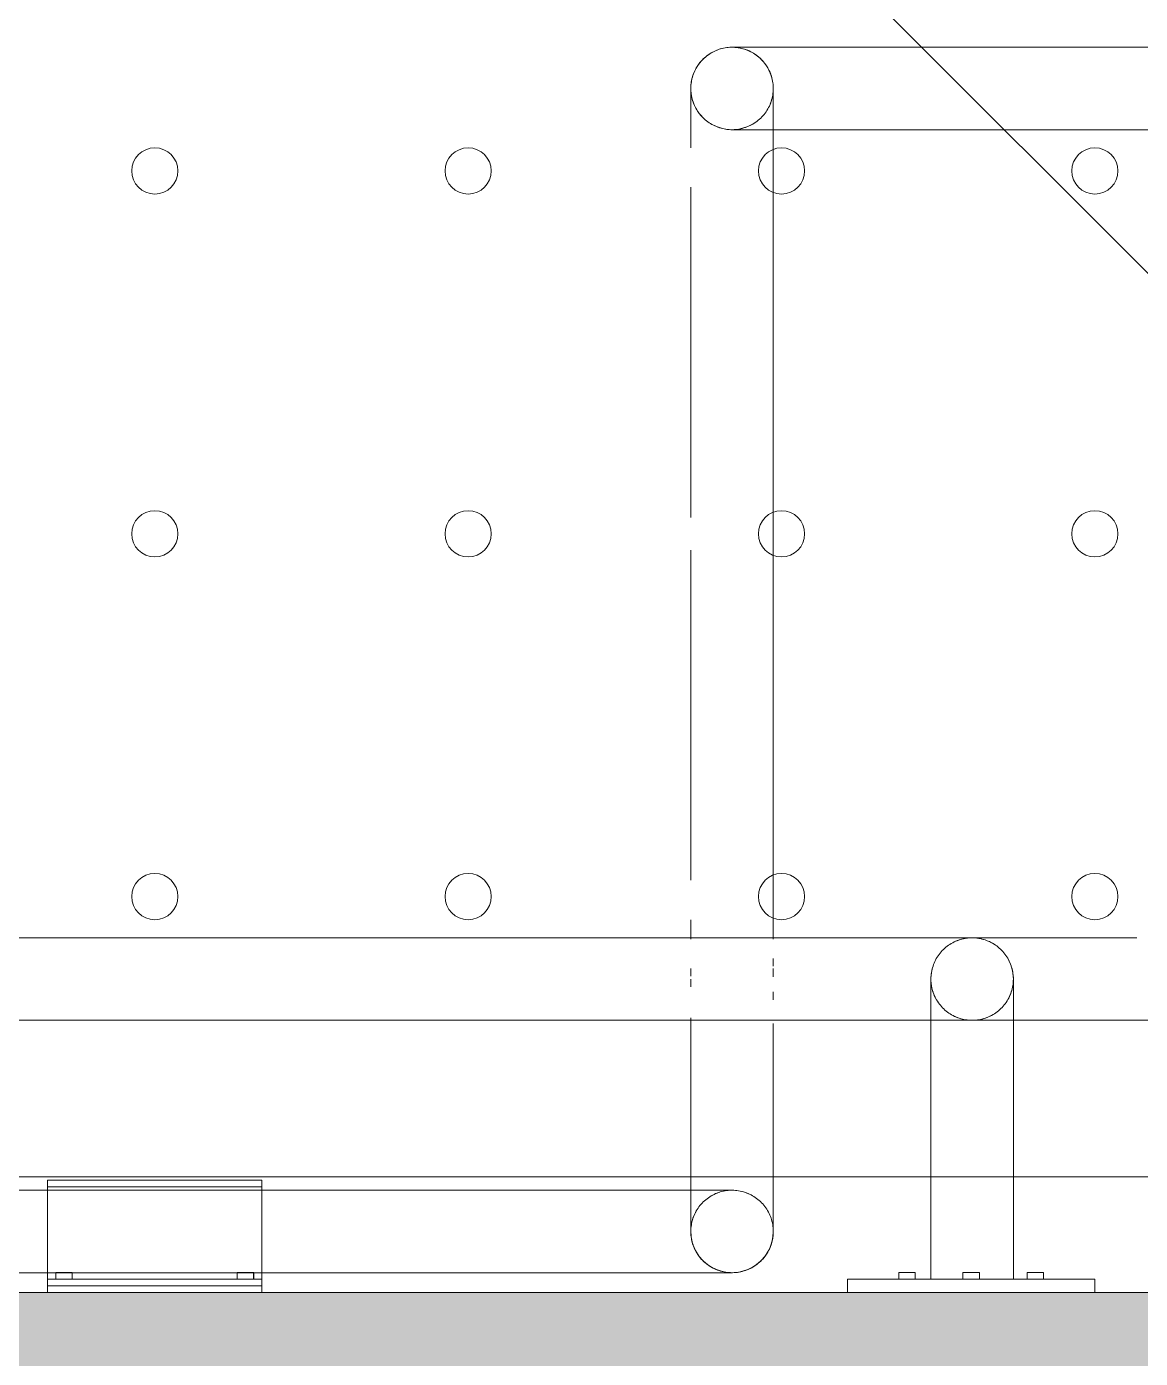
# Model space of a CAD drawing. Header units: millimetres. Extents: x 1606 to 178479, y -4237 to 231581.
# Drawn here: x 40412.1 to 40749.7, y 210550.1 to 210953.9 of the extents above; entities that cross this region are included whole.
import ezdxf

# ---------------------------------------------------------------- set-up
doc = ezdxf.new("R2010")
doc.units = ezdxf.units.MM
doc.linetypes.add('Dash', pattern=[1000, 600, -400])
doc.linetypes.add('Hidden_2_', pattern=[1428.76, 952.5, -476.26])
for name, color, linetype, lineweight in [('0-1', 7, 'Continuous', 5), ('A-WALL-1', 253, 'Continuous', 18), ('A-WALL-2', 9, 'Continuous', 9), ('P-SANR-FIXT-1', 9, 'Continuous', 9), ('P-SANR-FIXT-2', 6, 'Dash', 9), ('P-SANR-FIXT-HDLN-1', 9, 'Dash', 9), ('P-SANR-FIXT-HDLN-2', 131, 'Hidden_2_', 9)]:
    doc.layers.add(name, color=color, linetype=linetype, lineweight=lineweight)
doc.layers.add('A-WALL-PATT-1', color=254, linetype='Continuous', lineweight=35, transparency=1)

# ---------------------------------------------------------------- blocks, each defined once
blk = doc.blocks.new('WYA_PF_Accessible Bathroom_Option 3_with Shower - WC_Concealed Cistern-9388108-WAREHOUSE SLAB PLAN')
at = {"layer": 'P-SANR-FIXT-HDLN-1'}
for p, q in [((1250, 829.98), (1250, 3265)), ((1250, 765.02), (1250, 829.98)), ((1250, 582.5), (1250, 765.02)), ((1250, 517.5), (1250, 582.5)), ((1250, 334.98), (1250, 517.5))]:
    blk.add_line(p, q, dxfattribs=at)
at = {"layer": 'P-SANR-FIXT-HDLN-2'}
for q in [(670, 580), (1250, 0)]:
    blk.add_line((1250, 1160), q, dxfattribs=at)
blk = doc.blocks.new('WYA_PF_DDA_Shower_Bench seat - B819687-5699423-WAREHOUSE SLAB PLAN')
at = {"layer": 'P-SANR-FIXT-1'}
for p, q in [((-210, 0), (-285, 0)), ((-279.98, 0), (-285, 0)), ((-215.02, 0), (-279.98, 0)), ((-210, 0), (-215.02, 0)), ((0, 0), (-32.5, 0)), ((-32.5, 0), (0, 0)), ((-32.5, 0), (-32.5, -2)), ((-32.5, 0), (-32.5, -2)), ((32.5, 0), (0, 0)), ((0, 0), (32.5, 0)), ((32.5, -2), (32.5, 0)), ((32.5, 0), (32.5, -2)), ((-285, 0), (-285, -4)), ((-285, -4), (-279.98, -4)), ((-285, -4), (-210, -4)), ((-279.98, -4), (-259.95, -4)), ((-269.45, -4), (-269.45, -6)), ((-266.3, -4), (-269.45, -4)), ((-266.3, -4), (-269.45, -4)), ((-264.78, -4), (-266.3, -4)), ((-265.7, -4), (-266.3, -4)), ((-265.18, -4), (-265.7, -4)), ((-264.78, -4), (-265.18, -4)), ((-264.45, -4), (-264.78, -4)), ((-264.45, -4), (-264.78, -4)), ((-264.45, -6), (-264.45, -4)), ((-260.28, -4), (-260.28, -35)), ((-247.78, -4), (-260.28, -4)), ((-247.78, -4), (-259.86, -4)), ((-256.63, -4), (-247.78, -4)), ((-250, -4), (-250, -6)), ((-248.15, -4), (-250, -4)), ((-248.15, -4), (-250, -4)), ((-247.5, -4), (-248.15, -4)), ((-247.5, -4), (-248.15, -4)), ((-235.71, -4), (-247.5, -4)), ((-235.28, -4), (-247.5, -4)), ((-246.85, -4), (-247.5, -4)), ((-246.85, -4), (-247.5, -4)), ((-247.5, -4), (-238.92, -4)), ((-246.25, -4), (-246.85, -4)), ((-246.25, -4), (-246.85, -4)), ((-245, -4), (-246.25, -4)), ((-245, -4), (-246.25, -4)), ((-245, -6), (-245, -4)), ((-235.63, -4), (-215.02, -4)), ((-235.28, -35), (-235.28, -4)), ((-230.55, -4), (-230.55, -6)), ((-228.7, -4), (-230.55, -4)), ((-228.7, -4), (-230.55, -4)), ((-227.41, -4), (-228.7, -4)), ((-227.41, -4), (-228.7, -4)), ((-225.55, -4), (-227.41, -4)), ((-225.55, -4), (-227.41, -4)), ((-225.55, -6), (-225.55, -4)), ((-215.02, -4), (-210, -4)), ((-210, -4), (-210, 0)), ((-32.5, -4), (-32.5, -2)), ((-32.5, -2), (-32.5, -4)), ((32.5, -2), (-32.5, -2)), ((32.5, -2), (-32.5, -2)), ((32.5, -2), (-32.5, -2)), ((32.5, -2), (-32.5, -2)), ((0, -2), (-32.5, -2)), ((-32.5, -2), (0, -2)), ((-32.5, -4), (-32.5, -6.4)), ((-32.5, -34), (-32.5, -4)), ((-32.5, -4), (-32.5, -31.96)), ((-32.5, -6.4), (-32.5, -4)), ((-32.5, -4), (32.5, -4)), ((32.5, -4), (-32.5, -4)), ((32.5, -4), (-32.5, -4)), ((32.5, -4), (-32.5, -4)), ((-30, -4), (-30, -6)), ((-25, -4), (-30, -4)), ((-25, -4), (-30, -4)), ((-29.98, -4), (-29.98, -6)), ((-25.02, -4), (-29.98, -4)), ((-25.02, -4), (-29.98, -4)), ((-25.02, -6), (-25.02, -4)), ((-25, -6), (-25, -4)), ((32.5, -2), (0, -2)), ((0, -2), (32.5, -2)), ((25, -4), (25, -6)), ((25, -4), (25, -6)), ((30, -4), (25, -4)), ((30, -4), (25, -4)), ((30, -4), (25, -4)), ((30, -4), (25, -4)), ((30, -6), (30, -4)), ((30, -6), (30, -4)), ((32.5, -2), (32.5, -4)), ((32.5, -4), (32.5, -2)), ((32.5, -6.4), (32.5, -4)), ((32.5, -4), (32.5, -31.96)), ((32.5, -34), (32.5, -4)), ((32.5, -4), (32.5, -6.4)), ((-269.45, -6), (-264.45, -6)), ((-269.45, -6), (-264.45, -6)), ((-250, -6), (-248.15, -6)), ((-250, -6), (-248.15, -6)), ((-248.15, -6), (-247.5, -6)), ((-248.15, -6), (-247.5, -6)), ((-247.5, -6), (-245, -6)), ((-247.5, -6), (-245, -6)), ((-230.55, -6), (-225.55, -6)), ((-230.55, -6), (-225.55, -6)), ((-32.5, -5.98), (-150, -5.98)), ((32.5, -5.98), (-32.5, -5.98)), ((-30, -6), (-25, -6)), ((-30, -6), (-25, -6)), ((-29.98, -6), (-25.02, -6)), ((-29.98, -6), (-25.02, -6)), ((25, -6), (30, -6)), ((25, -6), (30, -6)), ((25, -6), (30, -6)), ((25, -6), (30, -6)), ((150, -5.98), (32.5, -5.98)), ((-186.46, -23.47), (-186.65, -23.01)), ((-184.31, -26.82), (-184.63, -26.44)), ((-183.97, -27.19), (-184.31, -26.82)), ((-183.61, -27.54), (-183.97, -27.19)), ((-183.24, -27.87), (-183.61, -27.54)), ((-182.86, -28.2), (-183.24, -27.87)), ((-166.66, -27.78), (-167.04, -28.11)), ((-166.29, -27.44), (-166.66, -27.78)), ((-165.94, -27.09), (-166.29, -27.44)), ((-165.6, -26.72), (-165.94, -27.09)), ((-181.64, -29.07), (-182.06, -28.79)), ((-181.21, -29.32), (-181.64, -29.07)), ((-180.77, -29.56), (-181.21, -29.32)), ((-180.32, -29.79), (-180.77, -29.56)), ((-179.87, -29.99), (-180.32, -29.79)), ((-179.4, -30.18), (-179.87, -29.99)), ((-176.99, -30.82), (-177.48, -30.73)), ((-175.5, -30.97), (-176, -30.94)), ((-175, -30.98), (-175.5, -30.97)), ((-174.87, -30.98), (-175, -30.98)), ((-174.97, -30.98), (-175, -30.98)), ((-174.37, -30.96), (-174.87, -30.98)), ((-174.64, -30.98), (-174.79, -30.98)), ((-173.87, -30.92), (-174.37, -30.96)), ((-173.64, -30.98), (-173.95, -30.98)), ((-173.37, -30.87), (-173.87, -30.92)), ((-173.3, -30.98), (-173.64, -30.98)), ((-172.88, -30.79), (-173.37, -30.87)), ((-172.92, -30.98), (-173.3, -30.98)), ((-172.5, -30.98), (-172.92, -30.98)), ((-172.05, -30.98), (-172.5, -30.98)), ((-171.56, -30.98), (-172.05, -30.98)), ((-171.04, -30.98), (-171.56, -30.98)), ((-170.94, -30.3), (-171.42, -30.45)), ((-170.48, -30.98), (-171.04, -30.98)), ((-164.93, -30.98), (-165.72, -30.98)), ((-164.12, -30.98), (-164.93, -30.98)), ((-150, -30.98), (-32.5, -30.98)), ((-32.5, -30.98), (32.5, -30.98)), ((32.5, -31.96), (-32.5, -31.96)), ((32.5, -31.96), (-32.5, -31.96)), ((32.5, -30.98), (150, -30.98)), ((465, -35), (-465, -35)), ((-465, -35), (465, -35)), ((-260.28, -35), (-260.28, -50)), ((-235.28, -50), (-235.28, -35)), ((-187.5, -34.8), (-187.5, -36.21)), ((-162.5, -36.75), (-162.5, -35.32)), ((32.5, -34), (-32.5, -34)), ((32.5, -34), (-32.5, -34)), ((-187.5, -42.27), (-187.5, -42.86)), ((-187.5, -42.86), (-187.5, -81.55)), ((-162.5, -42.86), (-162.5, -41.27)), ((-162.5, -83.25), (-162.5, -42.86)), ((335, -82.5), (-335, -82.5)), ((-244.81, -82.86), (-244.33, -82.99)), ((-235.28, -87.87), (-235.28, -88.81)), ((-235.28, -88.81), (-235.28, -89.69)), ((-187.5, -88.75), (-187.5, -91.1)), ((-235.28, -89.69), (-235.28, -90.5)), ((-235.28, -90.5), (-235.28, -91.26)), ((-235.28, -91.26), (-235.28, -91.94)), ((-235.28, -91.94), (-235.28, -92.56)), ((-162.5, -95), (-162.5, -92.6)), ((-260.28, -95), (-260.27, -94.5)), ((-260.28, -94.96), (-260.28, -94.86)), ((-260.28, -95), (-260.28, -94.96)), ((-260.28, -95.13), (-260.28, -95)), ((-235.28, -95), (-235.29, -95.5)), ((-235.28, -94), (-235.28, -94.35)), ((-235.28, -94.35), (-235.28, -94.62)), ((-235.28, -94.62), (-235.28, -94.81)), ((-235.28, -94.81), (-235.28, -94.94)), ((-235.28, -94.87), (-235.28, -95)), ((-235.28, -94.94), (-235.28, -95)), ((-187.5, -95.71), (-187.5, -98.24)), ((-162.5, -98.24), (-162.5, -95.83)), ((-258.56, -101.33), (-258.81, -100.89)), ((-187.5, -98.9), (-187.5, -101.25)), ((-258.3, -101.75), (-258.56, -101.33)), ((-240.21, -104.95), (-240.61, -105.24)), ((-239.82, -104.63), (-240.21, -104.95)), ((-239.44, -104.31), (-239.82, -104.63)), ((-238.38, -103.24), (-238.72, -103.61)), ((-238.06, -102.86), (-238.38, -103.24)), ((-237.76, -102.46), (-238.06, -102.86)), ((-237.46, -102.06), (-237.76, -102.46)), ((-297.69, -107.5), (297.69, -107.5)), ((-251.24, -107.01), (-251.71, -106.87)), ((-250.75, -107.14), (-251.24, -107.01)), ((-247.65, -107.5), (-247.78, -107.5)), ((-244.68, -107.11), (-245.17, -107.22)), ((-244.2, -106.98), (-244.68, -107.11)), ((-243.72, -106.82), (-244.2, -106.98)), ((-243.25, -106.65), (-243.72, -106.82)), ((-242.79, -106.46), (-243.25, -106.65)), ((-242.34, -106.25), (-242.79, -106.46)), ((-241.89, -106.02), (-242.34, -106.25)), ((-241.45, -105.78), (-241.89, -106.02)), ((-241.03, -105.52), (-241.45, -105.78)), ((-240.61, -105.24), (-241.03, -105.52)), ((-187.5, -107.07), (-187.5, -113)), ((-162.5, -113), (-162.5, -107.07)), ((-187.5, -113), (-187.5, -126.48)), ((-162.5, -167.05), (-162.5, -124.95)), ((-187.5, -126.48), (-187.5, -167.05)), ((-187.5, -167.05), (-187.5, -223.52)), ((-162.5, -225.05), (-162.5, -167.05)), ((-187.5, -223.52), (-187.5, -236.48)), ((-187.5, -236.48), (-187.5, -333.52)), ((-162.5, -335.05), (-162.5, -234.95)), ((-187.5, -333.52), (-187.5, -347)), ((-187.5, -347), (-187.5, -351.46)), ((-162.5, -351.46), (-162.5, -347)), ((-200, -352.5), (-335, -352.5)), ((-182.17, -354.76), (-181.75, -354.48)), ((-181.75, -354.48), (-181.33, -354.22)), ((-185.59, -358.36), (-185.32, -357.94)), ((-184.4, -356.76), (-184.06, -356.39)), ((-184.06, -356.39), (-183.71, -356.03)), ((-187.5, -360.05), (-187.5, -359.44)), ((-187.34, -363.01), (-187.25, -362.52)), ((-186.87, -361.07), (-186.7, -360.6)), ((-187.5, -365), (-187.49, -364.5)), ((-187.5, -365), (-187.5, -364.98)), ((-187.5, -365.27), (-187.5, -365)), ((-187.48, -365.77), (-187.5, -365.27)), ((-186.71, -369.37), (-186.78, -369.19)), ((-186.19, -370.57), (-186.41, -370.12)), ((-185.96, -371.01), (-186.19, -370.57)), ((-335, -377.5), (-200, -377.5))]:
    blk.add_line(p, q, dxfattribs=at)
at = {"layer": 'P-SANR-FIXT-1', "flags": 128}
for points in [[(-187.5, -18.48), (-187.49, -17.98), (-187.46, -17.48), (-187.41, -16.98), (-187.34, -16.48), (-187.25, -15.99), (-187.14, -15.51), (-187.01, -15.02), (-186.87, -14.54), (-186.7, -14.07), (-186.51, -13.61), (-186.31, -13.15), (-186.09, -12.7), (-185.85, -12.27), (-185.59, -11.84), (-185.32, -11.42), (-185.03, -11.01), (-184.72, -10.62), (-184.4, -10.23), (-184.06, -9.86), (-183.71, -9.51), (-183.34, -9.17), (-182.96, -8.84), (-182.57, -8.53), (-182.17, -8.24), (-181.75, -7.96), (-181.33, -7.7), (-180.89, -7.45), (-180.45, -7.23), (-179.99, -7.02), (-179.53, -6.83), (-179.06, -6.65), (-178.58, -6.5), (-178.1, -6.37), (-177.62, -6.25), (-177.12, -6.16), (-176.63, -6.08), (-176.13, -6.03), (-175.63, -5.99), (-175.13, -5.98), (-175, -5.98)], [(-175, -5.98), (-174.5, -5.99), (-174, -6.02), (-173.5, -6.07), (-173.01, -6.14), (-172.52, -6.23), (-172.03, -6.33), (-171.55, -6.46), (-171.07, -6.61), (-170.6, -6.78), (-170.13, -6.96), (-169.68, -7.17), (-169.23, -7.39), (-168.79, -7.63), (-168.36, -7.89), (-167.94, -8.16), (-167.54, -8.45), (-167.14, -8.76), (-166.76, -9.08), (-166.39, -9.42), (-166.03, -9.77), (-165.69, -10.13), (-165.37, -10.51), (-165.05, -10.9), (-164.76, -11.31), (-164.48, -11.72), (-164.22, -12.15), (-163.98, -12.58), (-163.75, -13.03), (-163.54, -13.48), (-163.35, -13.95), (-163.18, -14.42), (-163.02, -14.89), (-162.89, -15.37), (-162.78, -15.86), (-162.68, -16.35), (-162.61, -16.85), (-162.55, -17.34), (-162.52, -17.84), (-162.5, -18.34), (-162.5, -18.48)], [(-175, -5.98), (-174.98, -5.98), (-174.92, -5.98), (-174.82, -5.98), (-174.68, -5.98), (-174.5, -5.98), (-174.28, -5.98), (-174.03, -5.98), (-173.73, -5.98), (-173.4, -5.98), (-173.03, -5.98), (-172.62, -5.98), (-172.17, -5.98), (-171.7, -5.98), (-171.18, -5.98), (-170.63, -5.98), (-170.05, -5.98), (-169.44, -5.98), (-168.8, -5.98), (-168.12, -5.98), (-167.42, -5.98), (-166.69, -5.98), (-165.93, -5.98), (-165.15, -5.98), (-164.34, -5.98), (-163.51, -5.98), (-162.66, -5.98), (-161.78, -5.98), (-160.89, -5.98), (-159.98, -5.98), (-159.06, -5.98), (-158.12, -5.98), (-157.17, -5.98), (-156.2, -5.98), (-155.23, -5.98), (-154.25, -5.98), (-153.26, -5.98), (-152.27, -5.98), (-151.27, -5.98), (-150.27, -5.98), (-150, -5.98)], [(-187.5, -18.48), (-187.5, -18.51), (-187.5, -18.62), (-187.5, -18.8), (-187.5, -19.05), (-187.5, -19.37), (-187.5, -19.77), (-187.5, -20.23), (-187.5, -20.76), (-187.5, -21.36), (-187.5, -22.03), (-187.5, -22.76), (-187.5, -23.56), (-187.5, -24.42), (-187.5, -25.35), (-187.5, -26.34), (-187.5, -27.38), (-187.5, -28.49), (-187.5, -29.65), (-187.5, -30.86), (-187.5, -32.12), (-187.5, -33.44), (-187.5, -34.8)], [(-186.65, -23.01), (-186.82, -22.54), (-186.98, -22.06), (-187.11, -21.58), (-187.22, -21.09), (-187.32, -20.6), (-187.39, -20.11), (-187.45, -19.61), (-187.48, -19.11), (-187.5, -18.61), (-187.5, -18.48)], [(-162.5, -18.48), (-162.51, -18.98), (-162.54, -19.48), (-162.59, -19.97), (-162.66, -20.47), (-162.75, -20.96), (-162.86, -21.45), (-162.99, -21.93), (-163.13, -22.41), (-163.3, -22.88), (-163.49, -23.34), (-163.69, -23.8), (-163.91, -24.25), (-164.15, -24.69), (-164.41, -25.12), (-164.68, -25.53)], [(-162.5, -35.32), (-162.5, -33.94), (-162.5, -32.61), (-162.5, -31.32), (-162.5, -30.09), (-162.5, -28.91), (-162.5, -27.78), (-162.5, -26.72), (-162.5, -25.71), (-162.5, -24.76), (-162.5, -23.87), (-162.5, -23.05), (-162.5, -22.29), (-162.5, -21.6), (-162.5, -20.98), (-162.5, -20.42), (-162.5, -19.93), (-162.5, -19.51), (-162.5, -19.16), (-162.5, -18.88), (-162.5, -18.68), (-162.5, -18.54), (-162.5, -18.48), (-162.5, -18.48)], [(-185.78, -24.8), (-186.02, -24.37), (-186.25, -23.92), (-186.46, -23.47)], [(-185.24, -25.65), (-185.52, -25.23), (-185.78, -24.8)], [(-184.63, -26.44), (-184.95, -26.05), (-185.24, -25.65)], [(-182.06, -28.79), (-182.46, -28.5), (-182.86, -28.2)], [(-167.04, -28.11), (-167.43, -28.42), (-167.83, -28.72), (-168.25, -28.99)], [(-164.68, -25.53), (-164.97, -25.94), (-165.28, -26.34), (-165.6, -26.72)], [(-178.45, -30.49), (-178.93, -30.34), (-179.4, -30.18)], [(-177.48, -30.73), (-177.97, -30.62), (-178.45, -30.49)], [(-176, -30.94), (-176.5, -30.89), (-176.99, -30.82)], [(-174.79, -30.98), (-174.9, -30.98), (-174.97, -30.98)], [(-173.95, -30.98), (-174.22, -30.98), (-174.45, -30.98), (-174.64, -30.98)], [(-171.42, -30.45), (-171.9, -30.59), (-172.38, -30.7), (-172.88, -30.79)], [(-169.11, -29.5), (-169.55, -29.73), (-170.01, -29.94), (-170.47, -30.13), (-170.94, -30.3)], [(-165.72, -30.98), (-166.48, -30.98), (-167.22, -30.98), (-167.93, -30.98), (-168.62, -30.98), (-169.27, -30.98), (-169.89, -30.98), (-170.48, -30.98)], [(-168.25, -28.99), (-168.67, -29.26), (-169.11, -29.5)], [(-162.42, -30.98), (-163.28, -30.98), (-164.12, -30.98)], [(-150, -30.98), (-151, -30.98), (-152, -30.98), (-152.99, -30.98), (-153.98, -30.98), (-154.97, -30.98), (-155.94, -30.98), (-156.91, -30.98), (-157.86, -30.98), (-158.81, -30.98), (-159.74, -30.98), (-160.65, -30.98), (-161.54, -30.98), (-162.42, -30.98)], [(-187.5, -36.21), (-187.5, -37.67), (-187.5, -39.16)], [(-187.5, -39.16), (-187.5, -40.7), (-187.5, -42.27)], [(-162.5, -41.27), (-162.5, -39.73), (-162.5, -38.22), (-162.5, -36.75)], [(-260.28, -82.62), (-260.28, -81.35), (-260.28, -80.04), (-260.28, -78.67), (-260.28, -77.26), (-260.28, -75.81), (-260.28, -74.31), (-260.28, -72.78), (-260.28, -71.21), (-260.28, -69.61), (-260.28, -67.97), (-260.28, -66.31), (-260.28, -64.62), (-260.28, -62.9), (-260.28, -61.17), (-260.28, -59.42), (-260.28, -57.65), (-260.28, -55.87), (-260.28, -54.08), (-260.28, -52.28), (-260.28, -50.49), (-260.28, -50)], [(-235.28, -50), (-235.28, -51.8), (-235.28, -53.6), (-235.28, -55.39), (-235.28, -57.17), (-235.28, -58.94), (-235.28, -60.7), (-235.28, -62.44), (-235.28, -64.16), (-235.28, -65.85), (-235.28, -67.52), (-235.28, -69.17), (-235.28, -70.78), (-235.28, -72.36), (-235.28, -73.9), (-235.28, -75.41), (-235.28, -76.87), (-235.28, -78.3), (-235.28, -79.67), (-235.28, -81), (-235.28, -82.28)], [(-260.28, -94.86), (-260.28, -94.68), (-260.28, -94.43), (-260.28, -94.1), (-260.28, -93.71), (-260.28, -93.25), (-260.28, -92.72), (-260.28, -92.12), (-260.28, -91.45), (-260.28, -90.71), (-260.28, -89.91), (-260.28, -89.05), (-260.28, -88.13), (-260.28, -87.14), (-260.28, -86.09), (-260.28, -84.99), (-260.28, -83.83), (-260.28, -82.62)], [(-255.75, -85.37), (-255.35, -85.05), (-254.95, -84.76), (-254.54, -84.48), (-254.11, -84.22), (-253.67, -83.98), (-253.23, -83.75), (-252.77, -83.54), (-252.31, -83.35), (-251.84, -83.18), (-251.37, -83.02), (-250.88, -82.89), (-250.4, -82.78), (-249.91, -82.68), (-249.41, -82.61), (-248.91, -82.55), (-248.42, -82.52), (-247.92, -82.5), (-247.78, -82.5)], [(-247.78, -82.5), (-247.28, -82.51), (-246.78, -82.54), (-246.29, -82.59), (-245.79, -82.66), (-245.3, -82.75), (-244.81, -82.86)], [(-244.33, -82.99), (-243.85, -83.13), (-243.38, -83.3), (-242.91, -83.49)], [(-242.91, -83.49), (-242.46, -83.69), (-242.01, -83.91), (-241.57, -84.15), (-241.14, -84.41), (-240.72, -84.68), (-240.32, -84.97), (-239.92, -85.28), (-239.54, -85.6), (-239.17, -85.94), (-238.81, -86.29), (-238.47, -86.66), (-238.15, -87.04), (-237.84, -87.43)], [(-235.28, -82.28), (-235.28, -83.51), (-235.28, -84.68), (-235.28, -85.8), (-235.28, -86.86), (-235.28, -87.87)], [(-259.48, -90.6), (-259.29, -90.13), (-259.09, -89.68), (-258.87, -89.23), (-258.63, -88.79), (-258.37, -88.36), (-258.1, -87.94), (-257.81, -87.54), (-257.5, -87.14), (-257.18, -86.76)], [(-257.18, -86.76), (-256.84, -86.39), (-256.49, -86.03)], [(-256.49, -86.03), (-256.12, -85.69), (-255.75, -85.37)], [(-237.84, -87.43), (-237.54, -87.83), (-237.26, -88.25)], [(-237.26, -88.25), (-237, -88.67), (-236.76, -89.11), (-236.53, -89.55), (-236.32, -90.01), (-236.13, -90.47)], [(-260.27, -94.5), (-260.24, -94), (-260.19, -93.5), (-260.12, -93.01), (-260.03, -92.52), (-259.92, -92.03), (-259.79, -91.55), (-259.65, -91.07), (-259.48, -90.6)], [(-236.13, -90.47), (-235.96, -90.94), (-235.81, -91.42), (-235.67, -91.9), (-235.56, -92.38), (-235.46, -92.88), (-235.39, -93.37), (-235.33, -93.87), (-235.3, -94.37), (-235.28, -94.87)], [(-235.28, -92.56), (-235.28, -93.11), (-235.28, -93.59), (-235.28, -94)], [(-258.81, -100.89), (-259.03, -100.45), (-259.24, -99.99), (-259.43, -99.53), (-259.6, -99.06), (-259.76, -98.58), (-259.89, -98.1), (-260, -97.62), (-260.1, -97.12), (-260.17, -96.63), (-260.23, -96.13), (-260.27, -95.63), (-260.28, -95.13)], [(-235.29, -95.5), (-235.32, -96), (-235.37, -96.5), (-235.44, -96.99), (-235.53, -97.48), (-235.64, -97.97), (-235.77, -98.45), (-235.92, -98.93), (-236.08, -99.4), (-236.27, -99.87), (-236.47, -100.32), (-236.69, -100.77)], [(-236.69, -100.77), (-236.93, -101.21), (-237.19, -101.64), (-237.46, -102.06)], [(-251.71, -106.87), (-252.18, -106.7), (-252.65, -106.51), (-253.11, -106.31), (-253.55, -106.09), (-253.99, -105.85), (-254.42, -105.59), (-254.84, -105.32), (-255.25, -105.03), (-255.64, -104.72), (-256.02, -104.4), (-256.39, -104.06), (-256.75, -103.71), (-257.09, -103.34), (-257.42, -102.96), (-257.73, -102.57), (-258.02, -102.17), (-258.3, -101.75)], [(-238.72, -103.61), (-239.07, -103.97), (-239.44, -104.31)], [(-247.78, -107.5), (-248.28, -107.49), (-248.78, -107.46), (-249.28, -107.41), (-249.77, -107.34), (-250.26, -107.25), (-250.75, -107.14)], [(-246.15, -107.39), (-246.65, -107.45), (-247.15, -107.48), (-247.65, -107.5)], [(-245.17, -107.22), (-245.66, -107.32), (-246.15, -107.39)], [(-175, -352.5), (-175.02, -352.5), (-175.08, -352.5), (-175.18, -352.5), (-175.32, -352.5), (-175.5, -352.5), (-175.72, -352.5), (-175.97, -352.5), (-176.27, -352.5), (-176.6, -352.5), (-176.97, -352.5), (-177.38, -352.5), (-177.83, -352.5), (-178.3, -352.5), (-178.82, -352.5), (-179.37, -352.5), (-179.95, -352.5), (-180.56, -352.5), (-181.2, -352.5), (-181.88, -352.5), (-182.58, -352.5), (-183.31, -352.5), (-184.07, -352.5), (-184.85, -352.5), (-185.66, -352.5), (-186.49, -352.5), (-187.34, -352.5), (-188.22, -352.5), (-189.11, -352.5), (-190.02, -352.5), (-190.94, -352.5), (-191.88, -352.5), (-192.83, -352.5), (-193.8, -352.5), (-194.77, -352.5), (-195.75, -352.5), (-196.74, -352.5), (-197.73, -352.5), (-198.73, -352.5), (-199.73, -352.5), (-200, -352.5)], [(-187.5, -354.34), (-187.5, -353.51), (-187.5, -352.66), (-187.5, -351.78), (-187.5, -351.46)], [(-187.5, -358.12), (-187.5, -357.42), (-187.5, -356.69), (-187.5, -355.93), (-187.5, -355.15), (-187.5, -354.34)], [(-182.96, -355.37), (-182.57, -355.05), (-182.17, -354.76)], [(-181.33, -354.22), (-180.89, -353.98), (-180.45, -353.75), (-179.99, -353.54), (-179.53, -353.35), (-179.06, -353.18), (-178.58, -353.02), (-178.1, -352.89), (-177.62, -352.78), (-177.12, -352.68), (-176.63, -352.61), (-176.13, -352.55), (-175.63, -352.52), (-175.13, -352.5), (-174.64, -352.51), (-174.14, -352.53), (-173.64, -352.57), (-173.14, -352.64), (-172.65, -352.72), (-172.16, -352.83), (-171.68, -352.95), (-171.2, -353.09), (-170.72, -353.25), (-170.26, -353.43), (-169.8, -353.63), (-169.35, -353.85), (-168.91, -354.09), (-168.47, -354.34), (-168.05, -354.61), (-167.64, -354.89), (-167.25, -355.2), (-166.86, -355.51), (-166.49, -355.85), (-166.13, -356.19), (-165.78, -356.56), (-165.45, -356.93), (-165.14, -357.32), (-164.84, -357.72), (-164.56, -358.13), (-164.29, -358.56), (-164.04, -358.99), (-163.81, -359.43), (-163.59, -359.88), (-163.4, -360.35), (-163.22, -360.81), (-163.06, -361.29), (-162.93, -361.77), (-162.81, -362.25), (-162.71, -362.74), (-162.63, -363.24), (-162.56, -363.73), (-162.52, -364.23), (-162.5, -364.73), (-162.5, -365)], [(-162.5, -351.46), (-162.5, -352.33), (-162.5, -353.19), (-162.5, -354.03), (-162.5, -354.85), (-162.5, -355.64), (-162.5, -356.41), (-162.5, -357.15), (-162.5, -357.86), (-162.5, -358.55), (-162.5, -359.2), (-162.5, -359.83), (-162.5, -360.42), (-162.5, -360.98), (-162.5, -361.51), (-162.5, -362), (-162.5, -362.46), (-162.5, -362.88), (-162.5, -363.26), (-162.5, -363.61), (-162.5, -363.92), (-162.5, -364.19), (-162.5, -364.43), (-162.5, -364.62), (-162.5, -364.77), (-162.5, -364.89), (-162.5, -364.96), (-162.5, -365)], [(-187.5, -359.44), (-187.5, -358.8), (-187.5, -358.12)], [(-186.7, -360.6), (-186.51, -360.13), (-186.31, -359.68), (-186.09, -359.23)], [(-186.09, -359.23), (-185.85, -358.79), (-185.59, -358.36)], [(-185.32, -357.94), (-185.03, -357.54), (-184.72, -357.14), (-184.4, -356.76)], [(-183.71, -356.03), (-183.34, -355.69), (-182.96, -355.37)], [(-187.5, -361.18), (-187.5, -360.63), (-187.5, -360.05)], [(-187.5, -362.62), (-187.5, -362.17), (-187.5, -361.7), (-187.5, -361.18)], [(-187.5, -364.68), (-187.5, -364.5), (-187.5, -364.28), (-187.5, -364.03), (-187.5, -363.73), (-187.5, -363.4), (-187.5, -363.03), (-187.5, -362.62)], [(-187.49, -364.5), (-187.46, -364), (-187.41, -363.5), (-187.34, -363.01)], [(-187.25, -362.52), (-187.14, -362.03), (-187.01, -361.55), (-186.87, -361.07)], [(-187.5, -364.98), (-187.5, -364.92), (-187.5, -364.82), (-187.5, -364.68)], [(-187.29, -367.26), (-187.37, -366.76), (-187.44, -366.27), (-187.48, -365.77)], [(-186.78, -369.19), (-186.94, -368.71), (-187.07, -368.23), (-187.19, -367.75), (-187.29, -367.26)], [(-162.5, -365), (-162.51, -365.5), (-162.54, -366), (-162.59, -366.5), (-162.66, -366.99), (-162.75, -367.48), (-162.86, -367.97), (-162.99, -368.45), (-163.13, -368.93), (-163.3, -369.4), (-163.49, -369.87), (-163.69, -370.32), (-163.91, -370.77), (-164.15, -371.21), (-164.41, -371.64), (-164.68, -372.06), (-164.97, -372.46), (-165.28, -372.86), (-165.6, -373.24), (-165.94, -373.61), (-166.29, -373.97), (-166.66, -374.31), (-167.04, -374.63), (-167.43, -374.95), (-167.83, -375.24), (-168.25, -375.52), (-168.67, -375.78), (-169.11, -376.02), (-169.55, -376.25), (-170.01, -376.46), (-170.47, -376.65), (-170.94, -376.82), (-171.42, -376.98), (-171.9, -377.11), (-172.38, -377.22), (-172.88, -377.32), (-173.37, -377.39), (-173.87, -377.45), (-174.37, -377.48), (-174.87, -377.5), (-175.36, -377.49), (-175.86, -377.47), (-176.36, -377.43), (-176.86, -377.36), (-177.35, -377.28), (-177.84, -377.17), (-178.32, -377.05), (-178.8, -376.91), (-179.28, -376.75), (-179.74, -376.57), (-180.2, -376.37), (-180.65, -376.15), (-181.09, -375.91), (-181.53, -375.66), (-181.95, -375.39), (-182.36, -375.11), (-182.75, -374.8), (-183.14, -374.49), (-183.51, -374.15)], [(-186.41, -370.12), (-186.6, -369.65), (-186.71, -369.37)], [(-185.44, -371.87), (-185.71, -371.44), (-185.96, -371.01)], [(-184.86, -372.68), (-185.16, -372.28), (-185.44, -371.87)], [(-184.22, -373.44), (-184.55, -373.07), (-184.86, -372.68)], [(-183.51, -374.15), (-183.87, -373.81), (-184.22, -373.44)], [(-200, -377.5), (-199, -377.5), (-198, -377.5), (-197.01, -377.5), (-196.02, -377.5), (-195.03, -377.5), (-194.06, -377.5), (-193.09, -377.5), (-192.14, -377.5), (-191.19, -377.5), (-190.26, -377.5), (-189.35, -377.5), (-188.46, -377.5), (-187.58, -377.5), (-186.72, -377.5), (-185.88, -377.5), (-185.07, -377.5), (-184.28, -377.5), (-183.52, -377.5), (-182.78, -377.5), (-182.07, -377.5), (-181.38, -377.5), (-180.73, -377.5), (-180.11, -377.5), (-179.52, -377.5), (-178.96, -377.5), (-178.44, -377.5), (-177.95, -377.5), (-177.5, -377.5), (-177.08, -377.5), (-176.7, -377.5), (-176.36, -377.5), (-176.05, -377.5), (-175.78, -377.5), (-175.55, -377.5), (-175.36, -377.5), (-175.21, -377.5), (-175.1, -377.5), (-175.03, -377.5), (-175, -377.5)]]:
    blk.add_lwpolyline(points, dxfattribs=at)
at = {"layer": 'P-SANR-FIXT-1'}
for centre, radius, start, end in [((-175, -18.48), 12.5, 0, 180), ((-175, -18.48), 12.5, 360, 180), ((-175, -18.48), 12.5, 330, 0), ((-175, -18.48), 12.5, 330, 360), ((-175, -18.48), 12.5, 240, 255), ((-175, -18.48), 12.5, 240, 255), ((-175, -18.48), 12.5, 287.2944, 300), ((-175, -18.48), 12.5, 287.2944, 300), ((-247.78, -95), 12.5, 106.8718, 120), ((-247.78, -95), 12.5, 91.9433, 105), ((-247.78, -95), 12.5, 75, 88.0379), ((-247.78, -95), 12.5, 60, 72.9658), ((-247.78, -95), 12.5, 150, 163.3145), ((-247.78, -95), 12.5, 17.2188, 30), ((-247.78, -95), 12.5, 0, 12.7756), ((-247.78, -95), 12.5, 181.6739, 195), ((-247.78, -95), 12.5, 345, 357.7689), ((-247.78, -95), 12.5, 196.6855, 210), ((-247.78, -95), 12.5, 241.8209, 255), ((-247.78, -95), 12.5, 256.8893, 270), ((-247.78, -95), 12.5, 270, 282.9846), ((-247.78, -95), 12.5, 285, 297.9168), ((-285, -120), 7, 0, 180), ((-285, -120), 7, 0, 180), ((-190, -120), 7, 0, 180), ((-190, -120), 7, 0, 180), ((-95, -120), 7, 0, 180), ((-95, -120), 7, 0, 180), ((0, -120), 7, 0, 180), ((0, -120), 7, 0, 180), ((-285, -120), 7, 180, 360), ((-285, -120), 7, 180, 360), ((-190, -120), 7, 180, 360), ((-190, -120), 7, 180, 360), ((-95, -120), 7, 180, 360), ((-95, -120), 7, 180, 360), ((0, -120), 7, 180, 360), ((0, -120), 7, 180, 360), ((-285, -230), 7, 0, 180), ((-285, -230), 7, 0, 180), ((-190, -230), 7, 0, 180), ((-190, -230), 7, 0, 180), ((-95, -230), 7, 0, 180), ((-95, -230), 7, 0, 180), ((0, -230), 7, 0, 180), ((0, -230), 7, 0, 180), ((-285, -230), 7, 180, 360), ((-285, -230), 7, 180, 360), ((-190, -230), 7, 180, 360), ((-190, -230), 7, 180, 360), ((-95, -230), 7, 180, 360), ((-95, -230), 7, 180, 360), ((0, -230), 7, 180, 360), ((0, -230), 7, 180, 360), ((-285, -340), 7, 0, 180), ((-285, -340), 7, 0, 180), ((-190, -340), 7, 0, 180), ((-190, -340), 7, 0, 180), ((-95, -340), 7, 0, 180), ((-95, -340), 7, 0, 180), ((0, -340), 7, 0, 180), ((0, -340), 7, 0, 180), ((-285, -340), 7, 180, 0), ((-285, -340), 7, 180, 360), ((-190, -340), 7, 180, 0), ((-190, -340), 7, 180, 360), ((-95, -340), 7, 180, 0), ((-95, -340), 7, 180, 360), ((0, -340), 7, 180, 0), ((0, -340), 7, 180, 360), ((-175, -365), 12.5, 60, 120), ((-175, -365), 12.5, 60, 120), ((-175, -365), 12.5, 151.576, 165), ((-175, -365), 12.5, 151.576, 165), ((-175, -365), 12.5, 15, 45), ((-175, -365), 12.5, 15, 45), ((-175, -365), 12.5, 360, 13.6189), ((-175, -365), 12.5, 0, 13.6189), ((-175, -365), 12.5, 225, 360), ((-175, -365), 12.5, 225, 360), ((-175, -365), 12.5, 195, 200.643), ((-175, -365), 12.5, 195, 200.643), ((-175, -365), 12.5, 200.643, 210), ((-175, -365), 12.5, 200.643, 210), ((-175, -365), 12.5, 210, 224.3194), ((-175, -365), 12.5, 210, 224.3194)]:
    blk.add_arc(centre, radius, start, end, dxfattribs=at)
blk = doc.blocks.new('WYA_PF_DDA_Clearance_Shower - Accessible Pan_Clearance-5699492-WAREHOUSE SLAB PLAN')
at = {"layer": 'P-SANR-FIXT-2'}
for p, q in [((0, 829.98), (0, 2350)), ((0, 765.02), (0, 829.98)), ((0, 582.5), (0, 765.02)), ((0, 517.5), (0, 582.5)), ((0, 334.98), (0, 517.5))]:
    blk.add_line(p, q, dxfattribs=at)
blk = doc.blocks.new('23068_Challenger Spec EF_Central_v23_rvt-1-WAREHOUSE SLAB PLAN')
at = {"layer": 'A-WALL-PATT-1'}
blk.add_hatch(color=256, dxfattribs=at).paths.add_polyline_path([(30200.28, 210430.1), (30422.08, 210430.1), (30422.08, 210530.11), (30828.48, 210530.11), (30828.48, 210430.1), (33410.28, 210432.19), (33410.28, 210570.1), (30200.28, 210570.1), (30200.28, 210469.62)])
at = {"layer": 'A-WALL-1'}
for p, q in [((30717.78, 210570.1), (30535.25, 210570.1)), ((30782.78, 210570.1), (30717.78, 210570.1)), ((30965.3, 210570.1), (30782.78, 210570.1)), ((31030.25, 210570.1), (30965.3, 210570.1)), ((33465.28, 210570.1), (31030.25, 210570.1))]:
    blk.add_line(p, q, dxfattribs=at)
at = {"layer": 'A-WALL-2'}
for p, q in [((30717.78, 210570.1), (30535.25, 210570.1)), ((30782.78, 210570.1), (30717.78, 210570.1)), ((30965.3, 210570.1), (30782.78, 210570.1)), ((31030.25, 210570.1), (30965.3, 210570.1)), ((33465.28, 210570.1), (31030.25, 210570.1))]:
    blk.add_line(p, q, dxfattribs=at)
at = {"layer": 'P-SANR-FIXT-1'}
for name, p, rotation in [('WYA_PF_Accessible Bathroom_Option 3_with Shower - WC_Concealed Cistern-9388108-WAREHOUSE SLAB PLAN', (30200.28, 211820.1), 270.0000000000001), ('WYA_PF_DDA_Clearance_Shower - Accessible Pan_Clearance-5699492-WAREHOUSE SLAB PLAN', (30200.28, 210570.1), 269.9999999999999), ('WYA_PF_DDA_Shower_Bench seat - B819687-5699423-WAREHOUSE SLAB PLAN', (30750.28, 210570.1), 180)]:
    blk.add_blockref(name, p, dxfattribs=dict(at, rotation=rotation))

msp = doc.modelspace()

# ---------------------------------------------------------------- block references
at = {"layer": '0-1'}
msp.add_blockref('23068_Challenger Spec EF_Central_v23_rvt-1-WAREHOUSE SLAB PLAN', (9700.68, 0), dxfattribs=at)

doc.saveas('drawing.dxf')
